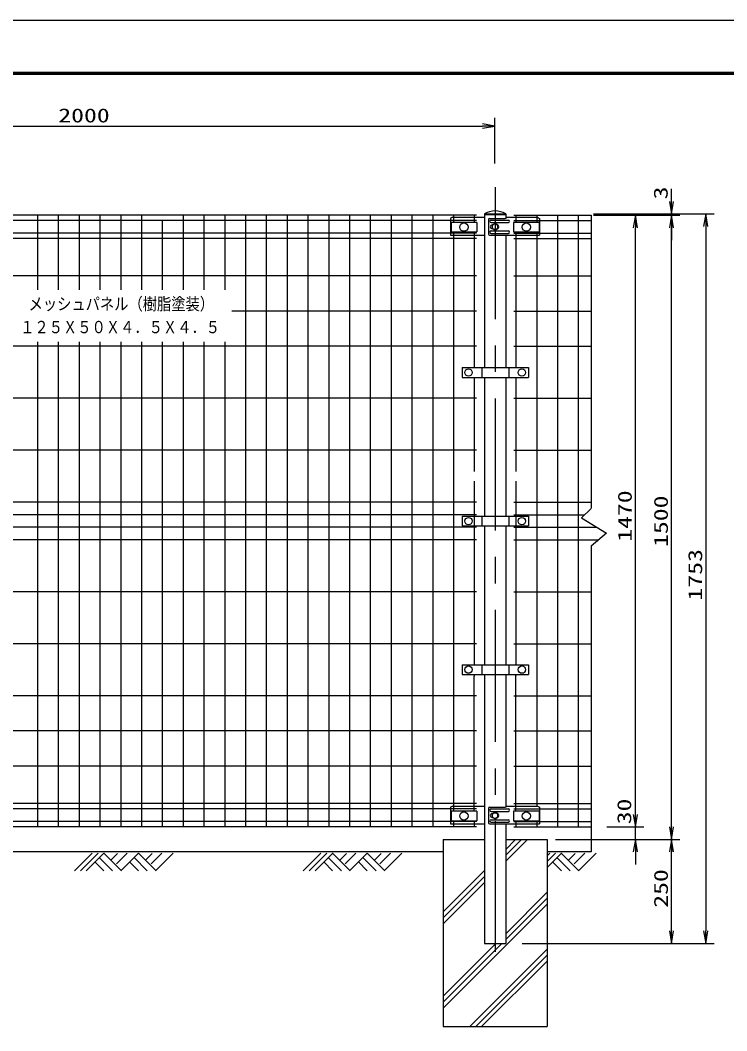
# Model space of a CAD drawing. Units: millimetres, scale not verified. Extents: x -2970 to 2970, y -2100 to 2100.
# Drawn here: x -1558 to 140, y -329 to 2100 of the extents above; entities that cross this region are included whole.
import ezdxf
from ezdxf.enums import TextEntityAlignment as Align

# ---------------------------------------------------------------- set-up
doc = ezdxf.new("R2010")
doc.units = ezdxf.units.MM
doc.header["$LTSCALE"] = 10
doc.linetypes.add('USER3', pattern=[50.8, 31.75, -6.35, 6.35, -6.35])
for name, color, linetype, lineweight in [('0-0_1', 7, 'Continuous', 25), ('0-1_0', 7, 'Continuous', 25), ('0-3_2', 7, 'Continuous', 25), ('0-4_EXTCNT-L', 1, 'Continuous', 25), ('0-5_EXTCNT-LMEC0', 4, 'Continuous', 25)]:
    doc.layers.add(name, color=color, linetype=linetype, lineweight=lineweight)
doc.styles.add('ＭＳ ゴシック', font='')
doc.styles.get('ＭＳ ゴシック').set_extended_font_data('MS Gothic')

# ---------------------------------------------------------------- blocks, each defined once
blk = doc.blocks.new('DARROWS')
at = {"layer": '0-1_0', "color": 2}
blk.add_line((0, 0), (-9.991, 0), dxfattribs=at)
blk.add_lwpolyline([(-10, -1.667), (0, 0), (-10, 1.667)], dxfattribs=at)

msp = doc.modelspace()

# ---------------------------------------------------------------- linework, layer by layer
at = {"layer": '0-0_1', "color": 4, "linetype": 'USER3'}
msp.add_line((-416.6, 1699.12), (-416.6, -138.56), dxfattribs=at)
at = {"layer": '0-0_1', "color": 4}
for p, q in [((-461.6, 1631.43), (-2371.6, 1631.43)), ((-1516.6, 1631.43), (-1516.6, 1452.06)), ((-1466.6, 1631.43), (-1466.6, 1452.06)), ((-1416.6, 1631.43), (-1416.6, 1452.06)), ((-1366.6, 1631.43), (-1366.6, 1452.06)), ((-1316.6, 1631.43), (-1316.6, 1452.06)), ((-1266.6, 1631.43), (-1266.6, 1452.06)), ((-1166.6, 1631.43), (-1166.6, 1452.06)), ((-1116.6, 1631.43), (-1116.6, 1452.06)), ((-1066.6, 1631.43), (-1066.6, 1452.06)), ((-1016.6, 1631.43), (-1016.6, 161.43)), ((-966.6, 1631.43), (-966.61, 161.43)), ((-916.6, 1631.43), (-916.6, 161.43)), ((-866.6, 1631.43), (-866.61, 161.43)), ((-816.6, 1631.43), (-816.61, 161.43)), ((-766.6, 1631.43), (-766.61, 161.43)), ((-716.6, 1631.43), (-716.6, 161.43)), ((-666.6, 1631.43), (-666.6, 161.43)), ((-616.6, 1631.43), (-616.61, 161.43)), ((-566.6, 1631.43), (-566.61, 161.43)), ((-516.6, 1631.43), (-516.6, 1614.18)), ((-466.6, 1631.43), (-466.6, 1614.18)), ((-371.6, 1631.43), (-185.37, 1631.43)), ((-366.6, 1631.43), (-366.6, 1614.18)), ((-316.6, 1631.43), (-316.6, 1614.18)), ((-266.6, 1631.43), (-266.6, 161.43)), ((-216.6, 1631.43), (-216.6, 161.43)), ((-185.37, 1631.43), (-185.37, 1066.43)), ((-461.6, 1618.68), (-2371.6, 1618.68)), ((-1216.6, 1618.68), (-1216.6, 1452.06)), ((-371.6, 1618.68), (-185.37, 1618.68)), ((-461.6, 1588.43), (-2371.6, 1588.43)), ((-516.6, 1591.18), (-516.6, 1363.79)), ((-371.6, 1588.43), (-185.37, 1588.43)), ((-316.6, 1591.18), (-316.6, 883.29)), ((-461.6, 1575.43), (-2371.6, 1575.43)), ((-371.6, 1575.43), (-185.37, 1575.43)), ((-461.6, 1485.43), (-2371.6, 1485.43)), ((-371.6, 1485.43), (-185.37, 1485.43)), ((-461.6, 1400.93), (-1049.26, 1400.93)), ((-371.6, 1400.93), (-185.37, 1400.93)), ((-516.6, 1366.79), (-516.6, 881.79)), ((-461.6, 1316.43), (-2371.6, 1316.43)), ((-1516.6, 1327.15), (-1516.6, 161.43)), ((-1466.6, 1327.15), (-1466.6, 161.43)), ((-1416.6, 1327.15), (-1416.6, 161.43)), ((-1366.6, 1327.15), (-1366.6, 161.43)), ((-1316.6, 1327.15), (-1316.6, 161.43)), ((-1266.6, 1327.15), (-1266.6, 161.43)), ((-1216.6, 1327.15), (-1216.6, 161.43)), ((-1166.6, 1327.15), (-1166.6, 161.43)), ((-1116.6, 1327.15), (-1116.6, 161.43)), ((-1066.6, 1327.15), (-1066.6, 161.43)), ((-371.6, 1316.43), (-185.37, 1316.43)), ((-466.6, 1241.76), (-466.6, 1015.6)), ((-366.6, 1241.76), (-366.6, 1015.6)), ((-461.6, 1191.43), (-2371.6, 1191.43)), ((-371.6, 1191.43), (-185.37, 1191.43)), ((-461.6, 1066.43), (-2371.6, 1066.43)), ((-371.6, 1066.43), (-185.37, 1066.43)), ((-185.37, 1066.43), (-185.37, 926.89)), ((-466.6, 992.26), (-466.6, 551.1)), ((-366.6, 992.26), (-366.6, 551.1)), ((-461.6, 941.43), (-2371.6, 941.43)), ((-371.6, 941.43), (-185.37, 941.43)), ((-186.34, 925.96), (-209.02, 904.19)), ((-461.6, 911.43), (-2371.6, 911.43)), ((-371.6, 911.43), (-201.47, 911.43)), ((-209.02, 904.19), (-149.14, 866.99)), ((-461.6, 881.43), (-2371.6, 881.43)), ((-516.6, 884.79), (-516.6, 199.18)), ((-466.6, 884.76), (-466.6, 880.94)), ((-371.6, 881.43), (-172.39, 881.43)), ((-366.6, 884.76), (-366.6, 882.44)), ((-316.6, 883.29), (-316.6, 211.6)), ((-461.6, 851.43), (-2371.6, 851.43)), ((-371.6, 851.43), (-167.44, 851.43)), ((-149.14, 866.99), (-185.43, 836.14)), ((-185.37, 836.19), (-185.37, 101.43)), ((-461.6, 726.43), (-2371.6, 726.43)), ((-371.6, 726.43), (-185.37, 726.43)), ((-461.6, 601.43), (-2371.6, 601.43)), ((-371.6, 601.43), (-185.37, 601.43)), ((-466.6, 527.76), (-466.6, 523.94)), ((-366.6, 527.76), (-366.6, 525.44)), ((-461.6, 476.43), (-2371.6, 476.43)), ((-371.6, 476.43), (-185.37, 476.43)), ((-461.6, 391.93), (-2371.6, 391.93)), ((-371.6, 391.93), (-185.37, 391.93)), ((-461.6, 307.43), (-2371.6, 307.43)), ((-371.6, 307.43), (-185.37, 307.43)), ((-461.6, 217.43), (-2371.6, 217.43)), ((-461.6, 204.43), (-2371.6, 204.43)), ((-371.6, 217.43), (-185.37, 217.43)), ((-371.6, 204.43), (-185.37, 204.43)), ((-461.6, 174.18), (-2371.6, 174.18)), ((-516.61, 176.18), (-516.61, 161.43)), ((-466.6, 176.18), (-466.6, 161.43)), ((-371.6, 174.18), (-185.37, 174.18)), ((-366.6, 176.18), (-366.6, 161.43)), ((-316.61, 176.18), (-316.6, 161.43)), ((-461.6, 161.43), (-2371.6, 161.43)), ((-371.6, 161.43), (-185.37, 161.43)), ((-367.17, 131.43), (-391.2, 107.39)), ((-353.02, 131.43), (-391.2, 93.25)), ((-338.88, 131.43), (-391.2, 79.11)), ((-1385.21, 98.57), (-1427.66, 56.12)), ((-1371.07, 98.57), (-1413.52, 56.12)), ((-1356.92, 98.57), (-1399.37, 56.12)), ((-1357.4, 98.57), (-1314.95, 56.12)), ((-1324.05, 97.46), (-1340.17, 81.34)), ((-1301.26, 98.57), (-1326.83, 73)), ((-1274.02, 98.57), (-1315.71, 56.88)), ((-1274.02, 98.57), (-1231.56, 56.12)), ((-1240.66, 97.46), (-1256.78, 81.34)), ((-1217.87, 98.57), (-1243.44, 73)), ((-1190.63, 98.57), (-1232.32, 56.88)), ((-835.21, 98.57), (-877.66, 56.12)), ((-821.07, 98.57), (-863.52, 56.12)), ((-806.92, 98.57), (-849.37, 56.12)), ((-807.4, 98.57), (-764.95, 56.12)), ((-774.05, 97.46), (-790.17, 81.34)), ((-751.26, 98.57), (-776.83, 73)), ((-724.02, 98.57), (-765.71, 56.88)), ((-724.02, 98.57), (-681.56, 56.12)), ((-690.66, 97.46), (-706.78, 81.34)), ((-667.87, 98.57), (-693.44, 73)), ((-640.63, 98.57), (-682.32, 56.88)), ((-285.21, 98.57), (-291.6, 92.17)), ((-256.92, 98.57), (-291.6, 63.89)), ((-271.07, 98.57), (-291.6, 78.03)), ((-257.4, 98.57), (-214.95, 56.12)), ((-224.05, 97.46), (-240.17, 81.34)), ((-201.26, 98.57), (-226.83, 73)), ((-174.02, 98.57), (-215.71, 56.88)), ((-1378.62, 77.36), (-1357.37, 56.12)), ((-1368.01, 87.97), (-1336.16, 56.12)), ((-1295.23, 77.36), (-1273.98, 56.12)), ((-1284.62, 87.97), (-1252.77, 56.12)), ((-828.62, 77.36), (-807.37, 56.12)), ((-818.01, 87.97), (-786.16, 56.12)), ((-745.23, 77.36), (-723.98, 56.12)), ((-734.62, 87.97), (-702.77, 56.12)), ((-278.62, 77.36), (-257.37, 56.12)), ((-268.01, 87.97), (-236.16, 56.12)), ((-442.99, 55.6), (-541.6, -43.01)), ((-442.99, 41.46), (-541.6, -57.15)), ((-442.99, 27.32), (-541.6, -71.29)), ((-291.6, 4.29), (-391.2, -95.32)), ((-291.6, -24), (-541.6, -274)), ((-291.6, -9.86), (-391.2, -109.46)), ((-400.32, -118.57), (-541.6, -259.86)), ((-414.46, -118.57), (-541.6, -245.72)), ((-291.6, -132.71), (-477.46, -318.57)), ((-291.6, -146.85), (-463.32, -318.57)), ((-291.6, -161), (-449.18, -318.57))]:
    msp.add_line(p, q, dxfattribs=at)
at = {"layer": '0-0_1'}
for p, q in [((-442, 1634.43), (-391.2, 1634.43)), ((-442, 1634.43), (-442, 1265.1)), ((-391.2, 1634.43), (-391.2, 1623.8)), ((-518.71, 1626.6), (-523.71, 1623.6)), ((-523.71, 1623.6), (-523.71, 1616.85)), ((-523.71, 1616.85), (-523.71, 1594.85)), ((-518.61, 1626.6), (-516.6, 1626.6)), ((-516.6, 1626.6), (-466.6, 1626.6)), ((-516.6, 1626.6), (-466.6, 1626.6)), ((-466.6, 1626.6), (-442.11, 1626.6)), ((-432.4, 1621.6), (-432.4, 1585.6)), ((-430.4, 1623.6), (-392.29, 1623.6)), ((-426.04, 1619.6), (-384.71, 1619.6)), ((-426.04, 1613.6), (-384.71, 1613.6)), ((-423.7, 1608.1), (-422.77, 1608.1)), ((-389.29, 1626.6), (-314.71, 1626.6)), ((-389.29, 1626.6), (-314.71, 1626.6)), ((-315.01, 1626.6), (-314.71, 1626.6)), ((-314.71, 1626.6), (-309.71, 1623.6)), ((-309.71, 1623.6), (-309.71, 1616.85)), ((-309.71, 1616.85), (-309.71, 1594.85)), ((-523.71, 1594.85), (-523.71, 1583.6)), ((-523.71, 1583.6), (-516.6, 1583.6)), ((-516.6, 1583.6), (-466.6, 1583.6)), ((-466.6, 1583.6), (-442.11, 1583.6)), ((-430.4, 1583.6), (-366.6, 1583.6)), ((-426.04, 1593.6), (-384.71, 1593.6)), ((-426.04, 1587.6), (-384.71, 1587.6)), ((-423.7, 1599.1), (-422.77, 1599.1)), ((-391.2, 1583.6), (-391.2, 1265.1)), ((-366.6, 1583.6), (-314.71, 1583.6)), ((-315.01, 1583.6), (-309.71, 1583.6)), ((-309.71, 1594.85), (-309.71, 1583.6)), ((-496.11, 1265.1), (-336.42, 1265.1)), ((-448.75, 1265.1), (-448.75, 1241.76)), ((-383.78, 1265.1), (-383.78, 1241.76)), ((-496.11, 1241.76), (-336.42, 1241.76)), ((-442, 1241.76), (-442, 908.1)), ((-391.2, 1241.76), (-391.2, 908.1)), ((-496.11, 908.1), (-336.42, 908.1)), ((-448.75, 908.1), (-448.75, 884.76)), ((-383.78, 908.1), (-383.78, 884.76)), ((-496.11, 884.76), (-336.42, 884.76)), ((-442, 884.76), (-442, 882.44)), ((-442, 884.76), (-442, 551.1)), ((-391.2, 884.76), (-391.2, 882.44)), ((-391.2, 882.44), (-391.2, 551.1)), ((-496.11, 551.1), (-336.42, 551.1)), ((-448.75, 551.1), (-448.75, 527.76)), ((-383.78, 551.1), (-383.78, 527.76)), ((-496.11, 527.76), (-336.42, 527.76)), ((-442, 527.76), (-442, 525.44)), ((-442, 525.44), (-442, -118.57)), ((-391.2, 527.76), (-391.2, 525.44)), ((-391.2, 525.44), (-391.2, 208.8)), ((-518.71, 211.6), (-523.71, 208.6)), ((-523.71, 208.6), (-523.71, 201.85)), ((-523.71, 201.85), (-523.71, 179.85)), ((-518.61, 211.6), (-516.6, 211.6)), ((-516.6, 211.6), (-466.6, 211.6)), ((-466.6, 211.6), (-442.11, 211.6)), ((-466.6, 211.6), (-442.11, 211.6)), ((-432.4, 206.6), (-432.4, 170.6)), ((-430.4, 208.6), (-392.29, 208.6)), ((-426.04, 204.6), (-384.71, 204.6)), ((-426.04, 198.6), (-384.71, 198.6)), ((-389.29, 211.6), (-314.71, 211.6)), ((-389.29, 211.6), (-314.71, 211.6)), ((-315.01, 211.6), (-314.71, 211.6)), ((-314.71, 211.6), (-309.71, 208.6)), ((-309.71, 208.6), (-309.71, 201.85)), ((-309.71, 201.85), (-309.71, 179.85)), ((-523.71, 179.85), (-523.71, 168.6)), ((-426.04, 178.6), (-384.71, 178.6)), ((-426.04, 172.6), (-384.71, 172.6)), ((-423.7, 193.1), (-422.77, 193.1)), ((-423.7, 184.1), (-422.77, 184.1)), ((-309.71, 179.85), (-309.71, 168.6)), ((-523.71, 168.6), (-516.6, 168.6)), ((-516.6, 168.6), (-466.6, 168.6)), ((-466.6, 168.6), (-442.11, 168.6)), ((-430.4, 168.6), (-366.6, 168.6)), ((-391.2, 168.6), (-391.2, -118.57)), ((-366.6, 168.6), (-314.71, 168.6)), ((-315.01, 168.6), (-309.71, 168.6)), ((-541.6, 131.43), (-541.6, -318.57)), ((-541.6, 131.43), (-442, 131.43)), ((-506.6, 131.43), (-442, 131.43)), ((-391.2, 131.43), (-291.6, 131.43)), ((-391.2, 131.43), (-326.6, 131.43)), ((-291.6, 131.43), (-291.6, -318.57)), ((-541.6, 101.43), (-2291.6, 101.43)), ((-185.37, 101.43), (-291.6, 101.43)), ((-442, -118.57), (-391.2, -118.57)), ((-541.6, -318.57), (-291.6, -318.57)), ((-506.6, -318.57), (-326.61, -318.57))]:
    msp.add_line(p, q, dxfattribs=at)
for centre, radius, start, end in [((-416.6, 1592.43), 49.09, 58.83917, 121.16177), ((-430.4, 1621.6), 2, 90, 180), ((-426.04, 1616.6), 3, 90, 270), ((-423.7, 1603.6), 4.5, 90, 270), ((-411.93, 1603.6), 4.5, 299.99756, 60.00244), ((-392.29, 1626.6), 3, 270, 0), ((-384.71, 1616.6), 3, 270, 90), ((-430.4, 1585.6), 2, 180, 270), ((-426.04, 1590.6), 3, 90, 270), ((-384.71, 1590.6), 3, 270, 90), ((-430.4, 206.6), 2, 90, 180), ((-426.04, 201.6), 3, 90, 270), ((-392.29, 211.6), 3, 270, 0), ((-384.71, 201.6), 3, 270, 90), ((-430.4, 170.6), 2, 180, 270), ((-426.04, 175.6), 3, 90, 270), ((-423.7, 188.6), 4.5, 90, 270), ((-411.93, 188.6), 4.5, 299.9985, 60.0015), ((-384.71, 175.6), 3, 270, 90)]:
    msp.add_arc(centre, radius, start, end, dxfattribs=at)
at = {"layer": '0-1_0', "color": 2}
for p, q in [((7.37, 1664.43), (7.37, 1694.43)), ((7.37, 1631.43), (7.37, 1634.43)), ((7.37, 1601.43), (7.37, 1571.43))]:
    msp.add_line(p, q, dxfattribs=at)
at = {"layer": '0-1_0'}
for p, q in [((-442, 1632.76), (-391.2, 1632.76)), ((-522.6, 1614.18), (-522.6, 1591.18)), ((-460.6, 1614.18), (-522.6, 1614.18)), ((-460.6, 1614.18), (-460.6, 1591.18)), ((-372.6, 1614.18), (-372.6, 1591.18)), ((-310.6, 1614.18), (-372.6, 1614.18)), ((-310.6, 1614.18), (-310.6, 1591.18)), ((-522.6, 1591.18), (-460.6, 1591.18)), ((-372.6, 1591.18), (-310.6, 1591.18)), ((-496.11, 1265.1), (-496.11, 1241.76)), ((-336.42, 1265.1), (-336.42, 1241.76)), ((-496.11, 908.1), (-496.11, 884.76)), ((-336.42, 908.1), (-336.42, 884.76)), ((-496.11, 551.1), (-496.11, 527.76)), ((-336.42, 551.1), (-336.42, 527.76)), ((-522.6, 199.18), (-522.6, 176.18)), ((-460.6, 199.18), (-522.6, 199.18)), ((-460.6, 199.18), (-460.6, 176.18)), ((-372.6, 199.18), (-372.6, 176.18)), ((-310.6, 199.18), (-372.6, 199.18)), ((-310.6, 199.18), (-310.6, 176.18)), ((-522.6, 176.18), (-460.6, 176.18)), ((-372.6, 176.18), (-310.6, 176.18))]:
    msp.add_line(p, q, dxfattribs=at)
at = {"layer": '0-1_0', "color": 1}
for p, q in [((-180.37, 1634.43), (27.37, 1634.43)), ((-180.37, 1631.43), (27.37, 1631.43))]:
    msp.add_line(p, q, dxfattribs=at)
at = {"layer": '0-1_0', "color": 3}
msp.add_lwpolyline([(-2970.13, 2099.99), (2969.87, 2099.99), (2969.87, -2100.01), (-2970.13, -2100.01)], close=True, dxfattribs=at)
at = {"layer": '0-1_0'}
for points in [[(-2770.13, 1974.99), (2769.87, 1974.99), (2769.87, -1975.01), (-2770.13, -1975.01)], [(-2768.88, 1973.74), (2768.62, 1973.74), (2768.62, -1973.76), (-2768.88, -1973.76)], [(-2767.63, 1972.49), (2767.37, 1972.49), (2767.37, -1972.51), (-2767.63, -1972.51)], [(-2766.38, 1971.24), (2766.12, 1971.24), (2766.12, -1971.26), (-2766.38, -1971.26)], [(-2765.13, 1969.99), (2764.87, 1969.99), (2764.87, -1970.01), (-2765.13, -1970.01)]]:
    msp.add_lwpolyline(points, close=True, dxfattribs=at)
for centre, radius in [((-491.6, 1602.68), 10.01), ((-341.6, 1602.68), 10.01), ((-480.52, 1253.33), 8.87), ((-352.11, 1253.33), 8.87), ((-480.52, 896.33), 8.87), ((-352.11, 896.33), 8.87), ((-480.52, 539.33), 8.87), ((-352.11, 539.33), 8.87), ((-491.6, 187.68), 10.01), ((-341.6, 187.68), 10.01)]:
    msp.add_circle(centre, radius, dxfattribs=at)
at = {"layer": '0-3_2'}
for p, q in [((-416.71, 1611.6), (-423.64, 1607.6)), ((-416.71, 1611.6), (-423.64, 1607.6)), ((-423.64, 1607.6), (-423.64, 1599.6)), ((-423.64, 1607.6), (-423.64, 1599.6)), ((-409.78, 1607.6), (-416.71, 1611.6)), ((-409.78, 1607.6), (-416.71, 1611.6)), ((-409.78, 1599.6), (-409.78, 1607.6)), ((-409.78, 1599.6), (-409.78, 1607.6)), ((-423.64, 1599.6), (-416.71, 1595.6)), ((-423.64, 1599.6), (-416.71, 1595.6)), ((-416.71, 1595.6), (-409.78, 1599.6)), ((-416.71, 1595.6), (-409.78, 1599.6)), ((-416.71, 196.6), (-423.64, 192.6)), ((-409.78, 192.6), (-416.71, 196.6)), ((-423.64, 192.6), (-423.64, 184.6)), ((-423.64, 184.6), (-416.71, 180.6)), ((-416.71, 180.6), (-409.78, 184.6)), ((-409.78, 184.6), (-409.78, 192.6))]:
    msp.add_line(p, q, dxfattribs=at)
for centre in [(-416.71, 1603.6), (-416.71, 1603.6), (-416.71, 188.6)]:
    msp.add_circle(centre, 6.93, dxfattribs=at)
at = {"layer": '0-4_EXTCNT-L', "color": 2}
for p, q in [((-2386.6, 1845.75), (-446.95, 1845.75)), ((89.76, 1604.43), (89.76, -88.57)), ((-79.42, 191.43), (-79.42, 1601.43)), ((7.37, 161.43), (7.37, 1601.43)), ((-79.42, 191.43), (-79.42, 221.43)), ((-79.42, 131.43), (-79.42, 161.43)), ((-79.42, 101.43), (-79.42, 71.43)), ((7.38, -88.57), (7.38, 101.43))]:
    msp.add_line(p, q, dxfattribs=at)
at = {"layer": '0-4_EXTCNT-L'}
for p, q in [((-416.95, 1756.04), (-416.95, 1865.75)), ((-165.37, 1634.43), (109.76, 1634.43)), ((-160.37, 1631.43), (27.37, 1631.43)), ((-145.37, 1631.43), (-59.42, 1631.43)), ((-148.37, 161.43), (-59.42, 161.43)), ((-145.37, 161.43), (-59.42, 161.43)), ((-271.6, 131.43), (27.37, 131.43)), ((-271.6, 131.43), (27.38, 131.43)), ((-269.6, 131.43), (-59.42, 131.43)), ((-351.2, -118.57), (109.76, -118.57)), ((-346.2, -118.57), (27.38, -118.57))]:
    msp.add_line(p, q, dxfattribs=at)
at = {"layer": '0-5_EXTCNT-LMEC0'}
for p, q in [((-466.6, 1591.18), (-466.6, 1265.1)), ((-366.6, 1591.18), (-366.6, 1265.1)), ((-466.61, 199.18), (-466.6, 523.94)), ((-366.6, 199.18), (-366.6, 525.44))]:
    msp.add_line(p, q, dxfattribs=at)

# ---------------------------------------------------------------- block references
at = {"layer": '0-1_0', "xscale": 3, "yscale": 3}
for p, rotation in [((7.37, 1634.43), 270), ((7.37, 1631.43), 90)]:
    msp.add_blockref('DARROWS', p, dxfattribs=dict(at, rotation=rotation))
at = {"layer": '0-4_EXTCNT-L', "xscale": 3, "yscale": 3}
msp.add_blockref('DARROWS', (-416.95, 1845.75), dxfattribs=at)
for p, rotation in [((-79.42, 1631.43), 90), ((7.37, 1631.43), 90), ((89.76, 1634.43), 90), ((-79.42, 161.43), 270), ((-79.42, 161.43), 270), ((7.37, 131.43), 270), ((-79.42, 131.43), 90), ((7.38, 131.43), 90), ((7.38, -118.57), 270), ((89.76, -118.57), 270)]:
    msp.add_blockref('DARROWS', p, dxfattribs=dict(at, rotation=rotation))

# ---------------------------------------------------------------- texts
at = {"layer": '0-0_1', "color": 4, "style": 'ＭＳ ゴシック', "width": 0.85}
for s, height, p in [('メッシュパネル（樹脂塗装）', 29.58, (-1538.01, 1394.56)), ('１２５Ｘ５０Ｘ４．５Ｘ４．５', 29.6, (-1558.26, 1338.91))]:
    msp.add_text(s, height=height, dxfattribs=at).set_placement(p, align=Align.BOTTOM_LEFT)
at = {"layer": '0-1_0', "color": 3, "style": 'ＭＳ ゴシック', "width": 1.35}
msp.add_text('3', height=33.65, rotation=90, dxfattribs=at).set_placement((8.35, 1669.43), align=Align.BOTTOM_LEFT)
at = {"layer": '0-4_EXTCNT-L', "color": 3, "style": 'ＭＳ ゴシック', "width": 1.35}
msp.add_text('2000', height=33.65, dxfattribs=at).set_placement((-1466.65, 1844.27), align=Align.BOTTOM_LEFT)
for s, p in [('1470', (-77.94, 846.56)), ('1500', (8.85, 834.18)), ('1753', (91.23, 705.43)), ('30', (-79.33, 167.62)), ('250', (8.85, -32.94))]:
    msp.add_text(s, height=33.65, rotation=90, dxfattribs=at).set_placement(p, align=Align.BOTTOM_LEFT)

doc.saveas('drawing.dxf')
